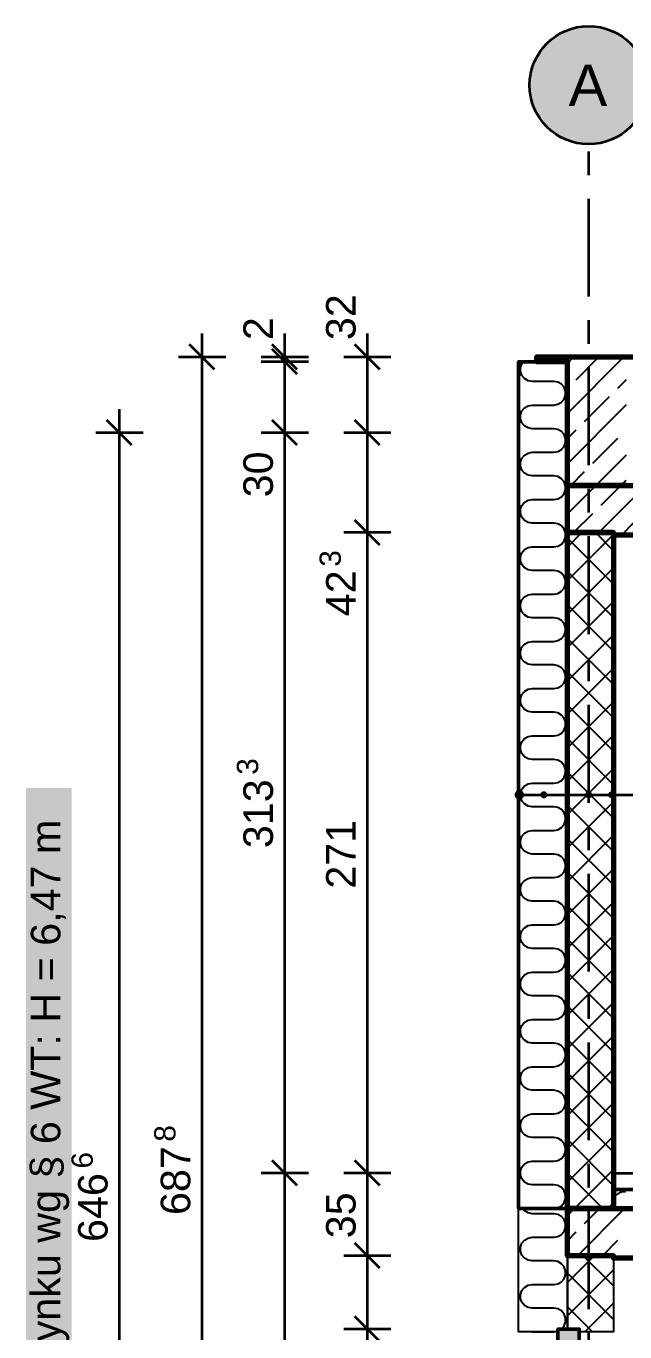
# Model space of a CAD drawing. Header units: metres. Extents: x -2.4 to 15.9, y -2.3 to 7.9.
# Drawn here: x -2.38 to 0.15, y 2.39 to 7.91 of the extents above; entities that cross this region are included whole.
import ezdxf

# ---------------------------------------------------------------- set-up
doc = ezdxf.new("R2010")
doc.units = ezdxf.units.M
doc.linetypes.add('PUNKTOWA', pattern=[10.5, 8.4, -1.05, 0, -1.05])
for name, color, linetype, lineweight in [('A-KRESKOWANIE', 8, 'Continuous', 18), ('A-MASKA', 7, 'Continuous', 18), ('A-OPISY', 2, 'Continuous', 25), ('A-OSIE', 1, 'PUNKTOWA', 25), ('A-SCIANY-IZOL', 4, 'Continuous', 35), ('A-SCIANY-KONSTR', 7, 'Continuous', 50), ('A-SCIANY-WYK', 8, 'Continuous', 18), ('A-STROPY', 7, 'Continuous', 50), ('A-WARSTWY', 8, 'Continuous', 25), ('A-WYMIARY', 1, 'Continuous', 25), ('A-WYPELNIENIA', 9, 'Continuous', 18)]:
    doc.layers.add(name, color=color, linetype=linetype, lineweight=lineweight)
doc.styles.add('PL_ARIAL', font='arial.ttf')

msp = doc.modelspace()

# ---------------------------------------------------------------- hatches: boundary and pattern name
at = {"layer": 'A-MASKA', "true_color": 0xffffff}
msp.add_hatch(color=7, dxfattribs=at).paths.add_polyline_path([(-2.1895, 1.231), (-2.1895, 4.6892), (-2.382, 4.6892), (-2.382, 1.231)])
at = {"layer": 'A-OPISY', "true_color": 0x000000}
for points in [[(-0.2735, 4.6605), (-0.2742, 4.6657), (-0.2762, 4.6705), (-0.2794, 4.6746), (-0.2835, 4.6778), (-0.2883, 4.6798), (-0.2935, 4.6805), (-0.2987, 4.6798), (-0.3035, 4.6778), (-0.3076, 4.6746), (-0.3108, 4.6705), (-0.3128, 4.6657), (-0.3135, 4.6605), (-0.3128, 4.6553), (-0.3108, 4.6505), (-0.3076, 4.6464), (-0.3035, 4.6432), (-0.2987, 4.6412), (-0.2935, 4.6405), (-0.2883, 4.6412), (-0.2835, 4.6432), (-0.2794, 4.6464), (-0.2762, 4.6505), (-0.2742, 4.6553)], [(-0.2785, 4.6605), (-0.279, 4.6644), (-0.2805, 4.668), (-0.2829, 4.6711), (-0.286, 4.6735), (-0.2896, 4.675), (-0.2935, 4.6755), (-0.2974, 4.675), (-0.301, 4.6735), (-0.3041, 4.6711), (-0.3065, 4.668), (-0.308, 4.6644), (-0.3085, 4.6605), (-0.308, 4.6566), (-0.3065, 4.653), (-0.3041, 4.6499), (-0.301, 4.6475), (-0.2974, 4.646), (-0.2935, 4.6455), (-0.2896, 4.646), (-0.286, 4.6475), (-0.2829, 4.6499), (-0.2805, 4.653), (-0.279, 4.6566)], [(-0.175, 4.6605), (-0.1755, 4.6644), (-0.177, 4.668), (-0.1794, 4.6711), (-0.1825, 4.6735), (-0.1861, 4.675), (-0.19, 4.6755), (-0.1939, 4.675), (-0.1975, 4.6735), (-0.2006, 4.6711), (-0.203, 4.668), (-0.2045, 4.6644), (-0.205, 4.6605), (-0.2045, 4.6566), (-0.203, 4.653), (-0.2006, 4.6499), (-0.1975, 4.6475), (-0.1939, 4.646), (-0.19, 4.6455), (-0.1861, 4.646), (-0.1825, 4.6475), (-0.1794, 4.6499), (-0.177, 4.653), (-0.1755, 4.6566)], [(0.015, 4.6605), (0.0145, 4.6644), (0.013, 4.668), (0.0106, 4.6711), (0.0075, 4.6735), (0.0039, 4.675), (0, 4.6755), (-0.0039, 4.675), (-0.0075, 4.6735), (-0.0106, 4.6711), (-0.013, 4.668), (-0.0145, 4.6644), (-0.015, 4.6605), (-0.0145, 4.6566), (-0.013, 4.653), (-0.0106, 4.6499), (-0.0075, 4.6475), (-0.0039, 4.646), (0, 4.6455), (0.0039, 4.646), (0.0075, 4.6475), (0.0106, 4.6499), (0.013, 4.653), (0.0145, 4.6566)], [(0.1125, 4.6605), (0.112, 4.6644), (0.1105, 4.668), (0.1081, 4.6711), (0.105, 4.6735), (0.1014, 4.675), (0.0975, 4.6755), (0.0936, 4.675), (0.09, 4.6735), (0.0869, 4.6711), (0.0845, 4.668), (0.083, 4.6644), (0.0825, 4.6605), (0.083, 4.6566), (0.0845, 4.653), (0.0869, 4.6499), (0.09, 4.6475), (0.0936, 4.646), (0.0975, 4.6455), (0.1014, 4.646), (0.105, 4.6475), (0.1081, 4.6499), (0.1105, 4.653), (0.112, 4.6566)]]:
    msp.add_hatch(color=7, dxfattribs=at).paths.add_polyline_path(points)
at = {"layer": 'A-OSIE', "true_color": 0xffffff}
msp.add_hatch(color=7, dxfattribs=at).paths.add_polyline_path([(0.25, 7.6635), (0.2479, 7.6961), (0.2415, 7.7282), (0.231, 7.7592), (0.2165, 7.7885), (0.1983, 7.8157), (0.1768, 7.8403), (0.1522, 7.8618), (0.125, 7.88), (0.0957, 7.8945), (0.0647, 7.905), (0.0326, 7.9114), (0, 7.9135), (-0.0326, 7.9114), (-0.0647, 7.905), (-0.0957, 7.8945), (-0.125, 7.88), (-0.1522, 7.8618), (-0.1768, 7.8403), (-0.1983, 7.8157), (-0.2165, 7.7885), (-0.231, 7.7592), (-0.2415, 7.7282), (-0.2479, 7.6961), (-0.25, 7.6635), (-0.2479, 7.6309), (-0.2415, 7.5988), (-0.231, 7.5678), (-0.2165, 7.5385), (-0.1983, 7.5113), (-0.1768, 7.4867), (-0.1522, 7.4652), (-0.125, 7.447), (-0.0957, 7.4325), (-0.0647, 7.422), (-0.0326, 7.4156), (0, 7.4135), (0.0326, 7.4156), (0.0647, 7.422), (0.0957, 7.4325), (0.125, 7.447), (0.1522, 7.4652), (0.1768, 7.4867), (0.1983, 7.5113), (0.2165, 7.5385), (0.231, 7.5678), (0.2415, 7.5988), (0.2479, 7.6309)])
at = {"layer": 'A-WYPELNIENIA', "true_color": 0x000000}
msp.add_hatch(color=7, dxfattribs=at).paths.add_polyline_path([(-0.13, 2.4), (-0.13, 2.4), (-0.13, 2.4), (-0.04, 2.4), (-0.04, 2.4), (-0.04, 2.4), (-0.04, 2.325), (-0.04, 2.325), (-0.04, 2.325), (-0.073, 2.325), (-0.073, 2.325), (-0.073, 2.325), (-0.073, 2.325), (-0.073, 2.325), (-0.073, 2.325), (-0.073, 2.325), (-0.073, 2.325), (-0.073, 2.325), (-0.073, 2.325), (-0.073, 2.325), (-0.073, 2.325), (-0.073, 2.325), (-0.073, 2.325), (-0.073, 2.325), (-0.073, 2.325), (-0.073, 2.325), (-0.073, 0.975), (-0.073, 0.975), (-0.073, 0.975), (-0.097, 0.975), (-0.097, 0.975), (-0.097, 0.975), (-0.097, 2.325), (-0.097, 2.325), (-0.097, 2.325), (-0.097, 2.325), (-0.097, 2.325), (-0.097, 2.325), (-0.097, 2.325), (-0.097, 2.325), (-0.097, 2.325), (-0.097, 2.325), (-0.097, 2.325), (-0.097, 2.325), (-0.097, 2.325), (-0.097, 2.325), (-0.097, 2.325), (-0.097, 2.325), (-0.097, 2.325), (-0.13, 2.325), (-0.13, 2.325), (-0.13, 2.325)])

# ---------------------------------------------------------------- linework, layer by layer
at = {"layer": 'A-KRESKOWANIE', "lineweight": 25, "ltscale": 0.05}
for points in [[(-0.1475, 2.91), (-0.1304, 2.913), (-0.1154, 2.9217), (-0.1042, 2.935), (-0.0983, 2.9513), (-0.0983, 2.9687), (-0.1042, 2.985), (-0.1154, 2.9983), (-0.1304, 3.007), (-0.1475, 3.01), (-0.1475, 3.01), (-0.2395, 3.01), (-0.2395, 3.01), (-0.2566, 3.013), (-0.2716, 3.0217), (-0.2828, 3.035), (-0.2887, 3.0513), (-0.2887, 3.0687), (-0.2828, 3.085), (-0.2716, 3.0983), (-0.2566, 3.107), (-0.2395, 3.11), (-0.1475, 3.11), (-0.1304, 3.113), (-0.1154, 3.1217), (-0.1042, 3.135), (-0.0983, 3.1513), (-0.0983, 3.1687), (-0.1042, 3.185), (-0.1154, 3.1983), (-0.1304, 3.207), (-0.1475, 3.21), (-0.1475, 3.21), (-0.2395, 3.21), (-0.2395, 3.21), (-0.2566, 3.213), (-0.2716, 3.2217), (-0.2828, 3.235), (-0.2887, 3.2513), (-0.2887, 3.2687), (-0.2828, 3.285), (-0.2716, 3.2983), (-0.2566, 3.307), (-0.2395, 3.31), (-0.1475, 3.31), (-0.1304, 3.313), (-0.1154, 3.3217), (-0.1042, 3.335), (-0.0983, 3.3513), (-0.0983, 3.3687), (-0.1042, 3.385), (-0.1154, 3.3983), (-0.1304, 3.407), (-0.1475, 3.41), (-0.1475, 3.41), (-0.2395, 3.41), (-0.2395, 3.41), (-0.2566, 3.413), (-0.2716, 3.4217), (-0.2828, 3.435), (-0.2887, 3.4513), (-0.2887, 3.4687), (-0.2828, 3.485), (-0.2716, 3.4983), (-0.2566, 3.507), (-0.2395, 3.51), (-0.1475, 3.51), (-0.1304, 3.513), (-0.1154, 3.5217), (-0.1042, 3.535), (-0.0983, 3.5513), (-0.0983, 3.5687), (-0.1042, 3.585), (-0.1154, 3.5983), (-0.1304, 3.607), (-0.1475, 3.61), (-0.1475, 3.61), (-0.2395, 3.61), (-0.2395, 3.61), (-0.2566, 3.613), (-0.2716, 3.6217), (-0.2828, 3.635), (-0.2887, 3.6513), (-0.2887, 3.6687), (-0.2828, 3.685), (-0.2716, 3.6983), (-0.2566, 3.707), (-0.2395, 3.71), (-0.1475, 3.71), (-0.1304, 3.713), (-0.1154, 3.7217), (-0.1042, 3.735), (-0.0983, 3.7513), (-0.0983, 3.7687), (-0.1042, 3.785), (-0.1154, 3.7983), (-0.1304, 3.807), (-0.1475, 3.81), (-0.1475, 3.81), (-0.2395, 3.81), (-0.2395, 3.81), (-0.2566, 3.813), (-0.2716, 3.8217), (-0.2828, 3.835), (-0.2887, 3.8513), (-0.2887, 3.8687), (-0.2828, 3.885), (-0.2716, 3.8983), (-0.2566, 3.907), (-0.2395, 3.91), (-0.2395, 3.91), (-0.1475, 3.91), (-0.1304, 3.913), (-0.1154, 3.9217), (-0.1042, 3.935), (-0.0983, 3.9513), (-0.0983, 3.9687), (-0.1042, 3.985), (-0.1154, 3.9983), (-0.1304, 4.007), (-0.1475, 4.01), (-0.1475, 4.01), (-0.2395, 4.01), (-0.2395, 4.01), (-0.2566, 4.013), (-0.2716, 4.0217), (-0.2828, 4.035), (-0.2887, 4.0513), (-0.2887, 4.0687), (-0.2828, 4.085), (-0.2716, 4.0983), (-0.2566, 4.107), (-0.2395, 4.11), (-0.2395, 4.11), (-0.1475, 4.11), (-0.1304, 4.113), (-0.1154, 4.1217), (-0.1042, 4.135), (-0.0983, 4.1513), (-0.0983, 4.1687), (-0.1042, 4.185), (-0.1154, 4.1983), (-0.1304, 4.207), (-0.1475, 4.21), (-0.1475, 4.21), (-0.2395, 4.21), (-0.2395, 4.21), (-0.2566, 4.213), (-0.2716, 4.2217), (-0.2828, 4.235), (-0.2887, 4.2513), (-0.2887, 4.2687), (-0.2828, 4.285), (-0.2716, 4.2983), (-0.2566, 4.307), (-0.2395, 4.31), (-0.1475, 4.31), (-0.1304, 4.313), (-0.1154, 4.3217), (-0.1042, 4.335), (-0.0983, 4.3513), (-0.0983, 4.3687), (-0.1042, 4.385), (-0.1154, 4.3983), (-0.1304, 4.407), (-0.1475, 4.41), (-0.1475, 4.41), (-0.2395, 4.41), (-0.2395, 4.41), (-0.2566, 4.413), (-0.2716, 4.4217), (-0.2828, 4.435), (-0.2887, 4.4513), (-0.2887, 4.4687), (-0.2828, 4.485), (-0.2716, 4.4983), (-0.2566, 4.507), (-0.2395, 4.51), (-0.1475, 4.51), (-0.1304, 4.513), (-0.1154, 4.5217), (-0.1042, 4.535), (-0.0983, 4.5513), (-0.0983, 4.5687), (-0.1042, 4.585), (-0.1154, 4.5983), (-0.1304, 4.607), (-0.1475, 4.61), (-0.1475, 4.61), (-0.2395, 4.61), (-0.2395, 4.61), (-0.2566, 4.613), (-0.2716, 4.6217), (-0.2828, 4.635), (-0.2887, 4.6513), (-0.2887, 4.6687), (-0.2828, 4.685), (-0.2716, 4.6983), (-0.2566, 4.707), (-0.2395, 4.71), (-0.1475, 4.71), (-0.1304, 4.713), (-0.1154, 4.7217), (-0.1042, 4.735), (-0.0983, 4.7513), (-0.0983, 4.7687), (-0.1042, 4.785), (-0.1154, 4.7983), (-0.1304, 4.807), (-0.1475, 4.81), (-0.1475, 4.81), (-0.2395, 4.81), (-0.2395, 4.81), (-0.2566, 4.813), (-0.2716, 4.8217), (-0.2828, 4.835), (-0.2887, 4.8513), (-0.2887, 4.8687), (-0.2828, 4.885), (-0.2716, 4.8983), (-0.2566, 4.907), (-0.2395, 4.91), (-0.2395, 4.91), (-0.1475, 4.91), (-0.1304, 4.913), (-0.1154, 4.9217), (-0.1042, 4.935), (-0.0983, 4.9513), (-0.0983, 4.9687), (-0.1042, 4.985), (-0.1154, 4.9983), (-0.1304, 5.007), (-0.1475, 5.01), (-0.1475, 5.01), (-0.2395, 5.01), (-0.2395, 5.01), (-0.2566, 5.013), (-0.2716, 5.0217), (-0.2828, 5.035), (-0.2887, 5.0513), (-0.2887, 5.0687), (-0.2828, 5.085), (-0.2716, 5.0983), (-0.2566, 5.107), (-0.2395, 5.11), (-0.1475, 5.11), (-0.1304, 5.113), (-0.1154, 5.1217), (-0.1042, 5.135), (-0.0983, 5.1513), (-0.0983, 5.1687), (-0.1042, 5.185), (-0.1154, 5.1983), (-0.1304, 5.207), (-0.1475, 5.21), (-0.1475, 5.21), (-0.2395, 5.21), (-0.2395, 5.21), (-0.2566, 5.213), (-0.2716, 5.2217), (-0.2828, 5.235), (-0.2887, 5.2513), (-0.2887, 5.2687), (-0.2828, 5.285), (-0.2716, 5.2983), (-0.2566, 5.307), (-0.2395, 5.31), (-0.1475, 5.31), (-0.1304, 5.313), (-0.1154, 5.3217), (-0.1042, 5.335), (-0.0983, 5.3513), (-0.0983, 5.3687), (-0.1042, 5.385), (-0.1154, 5.3983), (-0.1304, 5.407), (-0.1475, 5.41), (-0.1475, 5.41), (-0.2395, 5.41), (-0.2395, 5.41), (-0.2566, 5.413), (-0.2716, 5.4217), (-0.2828, 5.435), (-0.2887, 5.4513), (-0.2887, 5.4687), (-0.2828, 5.485), (-0.2716, 5.4983), (-0.2566, 5.507), (-0.2395, 5.51), (-0.1475, 5.51), (-0.1304, 5.513), (-0.1154, 5.5217), (-0.1042, 5.535), (-0.0983, 5.5513), (-0.0983, 5.5687), (-0.1042, 5.585), (-0.1154, 5.5983), (-0.1304, 5.607), (-0.1475, 5.61), (-0.1475, 5.61), (-0.2395, 5.61), (-0.2395, 5.61), (-0.2566, 5.613), (-0.2716, 5.6217), (-0.2828, 5.635), (-0.2887, 5.6513), (-0.2887, 5.6687), (-0.2828, 5.685), (-0.2716, 5.6983), (-0.2566, 5.707), (-0.2395, 5.71), (-0.1475, 5.71), (-0.1304, 5.713), (-0.1154, 5.7217), (-0.1042, 5.735), (-0.0983, 5.7513), (-0.0983, 5.7687), (-0.1042, 5.785), (-0.1154, 5.7983), (-0.1304, 5.807), (-0.1475, 5.81), (-0.1475, 5.81), (-0.2395, 5.81), (-0.2395, 5.81), (-0.2566, 5.813), (-0.2716, 5.8217), (-0.2828, 5.835), (-0.2887, 5.8513), (-0.2887, 5.8687), (-0.2828, 5.885), (-0.2716, 5.8983), (-0.2566, 5.907), (-0.2395, 5.91), (-0.1475, 5.91), (-0.1304, 5.913), (-0.1154, 5.9217), (-0.1042, 5.935), (-0.0983, 5.9513), (-0.0983, 5.9687), (-0.1042, 5.985), (-0.1154, 5.9983), (-0.1304, 6.007), (-0.1475, 6.01), (-0.1475, 6.01), (-0.2395, 6.01), (-0.2395, 6.01), (-0.2566, 6.013), (-0.2716, 6.0217), (-0.2828, 6.035), (-0.2887, 6.0513), (-0.2887, 6.0687), (-0.2828, 6.085), (-0.2716, 6.0983), (-0.2566, 6.107), (-0.2395, 6.11), (-0.1475, 6.11), (-0.1304, 6.113), (-0.1154, 6.1217), (-0.1042, 6.135), (-0.0983, 6.1513), (-0.0983, 6.1687), (-0.1042, 6.185), (-0.1154, 6.1983), (-0.1304, 6.207), (-0.1475, 6.21), (-0.1475, 6.21), (-0.2395, 6.21), (-0.2395, 6.21), (-0.2566, 6.213), (-0.2716, 6.2217), (-0.2828, 6.235), (-0.2887, 6.2513), (-0.2887, 6.2687), (-0.2828, 6.285), (-0.2716, 6.2983), (-0.2566, 6.307), (-0.2395, 6.31), (-0.1475, 6.31), (-0.1304, 6.313), (-0.1154, 6.3217), (-0.1042, 6.335), (-0.0983, 6.3513), (-0.0983, 6.3687), (-0.1042, 6.385), (-0.1154, 6.3983), (-0.1304, 6.407), (-0.1475, 6.41), (-0.1475, 6.41), (-0.2395, 6.41), (-0.2395, 6.41), (-0.2566, 6.413), (-0.2716, 6.4217), (-0.2828, 6.435), (-0.2887, 6.4513), (-0.2887, 6.4687), (-0.2828, 6.485), (-0.2757, 6.4935)], [(-0.1887, 6.4935), (-0.1687, 6.5135)], [(-0.09, 6.274), (0.1495, 6.5135)], [(-0.09, 6.4861), (-0.0626, 6.5135)], [(-0.053, 6.417), (0.0435, 6.5135)], [(0.1237, 6.3816), (0.16, 6.4179)], [(-0.09, 6.38), (-0.0884, 6.3816)], [(-0.09, 6.0618), (0.16, 6.3118)], [(-0.0177, 6.2402), (0.0884, 6.3463)], [(-0.09, 6.1679), (-0.053, 6.2049)], [(0.0177, 6.0634), (0.1237, 6.1695)], [(0.0303, 5.97), (0.16, 6.0997)], [(-0.0758, 5.97), (-0.0177, 6.0281)], [(-0.09, 5.8497), (0.0303, 5.97)], [(-0.09, 5.9558), (-0.0758, 5.97)], [(0.0424, 5.77), (0.2424, 5.97)], [(0.053, 5.8867), (0.1364, 5.97)], [(0.1364, 5.97), (0.1591, 5.9927)], [(-0.0636, 5.77), (0.0177, 5.8513)], [(0.1385, 5.76), (0.1945, 5.816)], [(-0.09, 5.7083), (-0.0283, 5.77)], [(-0.09, 5.5669), (0.105, 5.7619)], [(0.105, 5.5519), (-0.09, 5.7469)], [(0.105, 5.6933), (0.0283, 5.77)], [(-0.09, 5.4254), (0.105, 5.6204)], [(0.105, 5.4104), (-0.09, 5.6054)], [(-0.09, 5.284), (0.105, 5.479)], [(0.105, 5.269), (-0.09, 5.464)], [(-0.09, 5.1426), (0.105, 5.3376)], [(0.105, 5.1276), (-0.09, 5.3226)], [(-0.09, 5.0012), (0.105, 5.1962)], [(0.105, 4.9862), (-0.09, 5.1812)], [(-0.09, 4.8597), (0.105, 5.0547)], [(0.105, 4.8447), (-0.09, 5.0397)], [(-0.09, 4.7183), (0.105, 4.9133)], [(0.105, 4.7033), (-0.09, 4.8983)], [(-0.09, 4.5769), (0.105, 4.7719)], [(0.105, 4.5619), (-0.09, 4.7569)], [(-0.09, 4.4355), (0.105, 4.6305)], [(0.105, 4.4205), (-0.09, 4.6155)], [(-0.09, 4.2941), (0.105, 4.4891)], [(0.105, 4.2791), (-0.09, 4.4741)], [(-0.09, 4.1526), (0.105, 4.3476)], [(0.105, 4.1376), (-0.09, 4.3326)], [(-0.09, 4.0112), (0.105, 4.2062)], [(0.105, 3.9962), (-0.09, 4.1912)], [(-0.09, 3.8698), (0.105, 4.0648)], [(0.105, 3.8548), (-0.09, 4.0498)], [(-0.09, 3.7284), (0.105, 3.9234)], [(0.105, 3.7134), (-0.09, 3.9084)], [(-0.09, 3.587), (0.105, 3.782)], [(0.105, 3.572), (-0.09, 3.767)], [(-0.09, 3.4455), (0.105, 3.6405)], [(0.105, 3.4305), (-0.09, 3.6255)], [(-0.09, 3.3041), (0.105, 3.4991)], [(0.105, 3.2891), (-0.09, 3.4841)], [(-0.09, 3.1627), (0.105, 3.3577)], [(0.105, 3.1477), (-0.09, 3.3427)], [(-0.09, 3.0213), (0.105, 3.2163)], [(0.105, 3.0063), (-0.09, 3.2013)], [(0.0598, 2.91), (-0.09, 3.0598)], [(-0.0598, 2.91), (0.105, 3.0748)], [(0.0816, 2.91), (0.105, 2.9334)], [(0.105, 2.9551), (0.1151, 2.9648), (0.1251, 2.9731), (0.1352, 2.979), (0.1452, 2.9821), (0.1553, 2.9821)], [(-0.1475, 2.788), (-0.1304, 2.791), (-0.1154, 2.7997), (-0.1042, 2.813), (-0.0983, 2.8293), (-0.0983, 2.8467), (-0.1042, 2.863), (-0.1154, 2.8763), (-0.1304, 2.885), (-0.1475, 2.888), (-0.2395, 2.888), (-0.2566, 2.891), (-0.2716, 2.8997), (-0.2803, 2.91)], [(-0.2395, 2.91), (-0.1475, 2.91)], [(-0.0816, 2.91), (-0.09, 2.9184)], [(-0.09, 2.8798), (-0.0598, 2.91)], [(-0.0477, 2.71), (0.1523, 2.91)], [(-0.0177, 2.8461), (0.0462, 2.91)], [(-0.1475, 2.588), (-0.1304, 2.591), (-0.1154, 2.5997), (-0.1042, 2.613), (-0.0983, 2.6293), (-0.0983, 2.6467), (-0.1042, 2.663), (-0.1154, 2.6763), (-0.1304, 2.685), (-0.1475, 2.688), (-0.2395, 2.688), (-0.2566, 2.691), (-0.2716, 2.6997), (-0.2828, 2.713), (-0.2887, 2.7293), (-0.2887, 2.7467), (-0.2828, 2.763), (-0.2716, 2.7763), (-0.2566, 2.785), (-0.2395, 2.788), (-0.1475, 2.788)], [(-0.1475, 2.788), (-0.1475, 2.788)], [(-0.09, 2.7738), (-0.053, 2.8107)], [(0.0583, 2.71), (0.1237, 2.7754)], [(-0.09, 2.597), (0.023, 2.71)], [(0.105, 2.582), (-0.023, 2.71)], [(-0.09, 2.4556), (0.105, 2.6506)], [(0.105, 2.4406), (-0.09, 2.6356)], [(-0.1151, 2.4), (-0.1042, 2.413), (-0.0983, 2.4293), (-0.0983, 2.4467), (-0.1042, 2.463), (-0.1154, 2.4763), (-0.1304, 2.485), (-0.1475, 2.488), (-0.2395, 2.488), (-0.2566, 2.491), (-0.2716, 2.4997), (-0.2828, 2.513), (-0.2887, 2.5293), (-0.2887, 2.5467), (-0.2828, 2.563), (-0.2716, 2.5763), (-0.2566, 2.585), (-0.2395, 2.588), (-0.1475, 2.588)], [(-0.1475, 2.588), (-0.1475, 2.588)], [(0.0162, 2.388), (-0.09, 2.4942)], [(-0.0162, 2.388), (0.105, 2.5092)], [(-0.2395, 2.388), (-0.1475, 2.388)], [(-0.1475, 2.388), (-0.1304, 2.391), (-0.13, 2.3912)], [(-0.1475, 2.388), (-0.1475, 2.388)]]:
    msp.add_lwpolyline(points, dxfattribs=at)
at = {"layer": 'A-OPISY', "lineweight": 35, "ltscale": 0.05}
msp.add_lwpolyline([(-0.2935, 4.6605), (0.605, 4.6605)], dxfattribs=at)
at = {"layer": 'A-OSIE', "linetype": 'PUNKTOWA', "lineweight": 35, "ltscale": 0.049296, "flags": 128}
msp.add_lwpolyline([(0, -1.8), (0, 7.4135)], dxfattribs=at)
at = {"layer": 'A-OSIE', "linetype": 'Continuous', "lineweight": 35, "ltscale": 0.05}
msp.add_circle((0, 7.6635), 0.25, dxfattribs=at)
at = {"layer": 'A-SCIANY-IZOL', "lineweight": 50, "ltscale": 0.05}
for points in [[(-0.297, 6.4935), (-0.297, 6.4935), (-0.297, 6.4935), (-0.09, 6.4935), (-0.09, 6.4935), (-0.09, 6.4935), (-0.09, 2.91), (-0.09, 2.91), (-0.09, 2.91), (-0.09, 2.91), (-0.297, 2.91), (-0.297, 2.91), (-0.297, 2.91), (-0.297, 2.91)], [(0.105, 2.91), (0.105, 2.91), (0.105, 2.99), (0.105, 2.99), (0.105, 2.99), (4.095, 2.99), (4.095, 2.99), (4.095, 2.99), (4.095, 2.91), (4.095, 2.91), (4.095, 2.91), (0.105, 2.91)]]:
    msp.add_lwpolyline(points, close=True, dxfattribs=at)
at = {"layer": 'A-SCIANY-KONSTR', "lineweight": 70, "ltscale": 0.05}
msp.add_lwpolyline([(0.16, 5.97), (-0.09, 5.97), (-0.09, 5.97), (-0.09, 5.97), (-0.09, 6.4935), (-0.09, 6.4935), (-0.09, 6.4935), (-0.09, 6.4935), (-0.09, 6.4935), (-0.09, 6.4935), (-0.09, 6.4935), (-0.09, 6.4935), (-0.09, 6.4935), (-0.09, 6.4935), (-0.09, 6.4935), (-0.09, 6.4935), (-0.09, 6.4935), (-0.09, 6.4935), (-0.09, 6.4935), (-0.09, 6.4935), (-0.09, 6.4935), (-0.22, 6.4935), (-0.22, 6.4935), (-0.22, 6.4935), (-0.22, 6.4935), (-0.22, 6.5135), (-0.22, 6.5135), (-0.22, 6.5135), (0.19, 6.5135)], dxfattribs=at)
msp.add_lwpolyline([(-0.09, 5.77), (-0.09, 5.77), (0.105, 5.77), (0.105, 5.77), (0.105, 5.77), (0.105, 2.91), (0.105, 2.91), (0.105, 2.91), (0.105, 2.91), (-0.09, 2.91), (-0.09, 2.91), (-0.09, 2.91), (-0.09, 2.91), (-0.09, 5.77)], close=True, dxfattribs=at)
at = {"layer": 'A-SCIANY-KONSTR', "lineweight": 50, "ltscale": 0.05}
msp.add_lwpolyline([(-0.13, 2.325), (-0.13, 2.4), (-0.13, 2.4), (-0.13, 2.4), (-0.13, 2.4), (-0.04, 2.4), (-0.04, 2.4), (-0.04, 2.4), (-0.04, 2.4), (-0.04, 2.325)], dxfattribs=at)
at = {"layer": 'A-SCIANY-WYK', "lineweight": 25, "ltscale": 0.05}
for points in [[(-0.297, 2.4), (-0.297, 2.4), (-0.297, 2.4), (-0.297, 2.91), (-0.297, 2.91), (-0.297, 2.91), (-0.297, 2.91), (-0.297, 2.91), (-0.09, 2.91), (-0.09, 2.91), (-0.09, 2.91), (-0.09, 2.91), (-0.09, 2.91), (-0.09, 2.4), (-0.09, 2.4), (-0.09, 2.4), (-0.09, 2.4), (-0.09, 2.4), (-0.13, 2.4), (-0.13, 2.4), (-0.13, 2.4), (-0.13, 2.4), (-0.13, 2.4), (-0.13, 2.4), (-0.13, 2.4), (-0.13, 2.4), (-0.13, 2.4), (-0.13, 2.4), (-0.13, 2.4), (-0.13, 2.4), (-0.13, 2.4), (-0.13, 2.4), (-0.13, 2.4), (-0.13, 2.4), (-0.13, 2.4), (-0.13, 2.388), (-0.13, 2.388), (-0.13, 2.388), (-0.13, 2.388), (-0.297, 2.388), (-0.297, 2.388), (-0.297, 2.388), (-0.297, 2.388), (-0.297, 2.4)], [(-0.09, 2.71), (-0.09, 2.71), (-0.09, 2.71), (-0.09, 2.71), (-0.09, 2.71), (0.105, 2.71), (0.105, 2.71), (0.105, 2.71), (0.105, 2.71), (0.105, 2.71), (0.105, 2.388), (0.105, 2.388), (0.105, 2.388), (0.105, 2.388), (-0.04, 2.388), (-0.04, 2.388), (-0.04, 2.388), (-0.04, 2.388), (-0.04, 2.4), (-0.04, 2.4), (-0.04, 2.4), (-0.04, 2.4), (-0.04, 2.4), (-0.04, 2.4), (-0.04, 2.4), (-0.04, 2.4), (-0.04, 2.4), (-0.04, 2.4), (-0.04, 2.4), (-0.04, 2.4), (-0.04, 2.4), (-0.04, 2.4), (-0.04, 2.4), (-0.04, 2.4), (-0.04, 2.4), (-0.09, 2.4), (-0.09, 2.4), (-0.09, 2.4), (-0.09, 2.4), (-0.09, 2.4)]]:
    msp.add_lwpolyline(points, close=True, dxfattribs=at)
at = {"layer": 'A-STROPY', "lineweight": 70, "ltscale": 0.05}
for points in [[(4.095, 5.76), (0.105, 5.76), (0.105, 5.76), (0.105, 5.76), (0.105, 5.76), (0.105, 5.76), (0.105, 5.77), (0.105, 5.77), (0.105, 5.77), (0.105, 5.77), (0.105, 5.77), (0.105, 5.77), (0.105, 5.77), (0.105, 5.77), (0.105, 5.77), (0.105, 5.77), (0.105, 5.77), (0.105, 5.77), (0.105, 5.77), (0.105, 5.77), (0.105, 5.77), (0.105, 5.77), (0.105, 5.77), (-0.09, 5.77), (-0.09, 5.77), (-0.09, 5.77), (-0.09, 5.77), (-0.09, 5.77), (-0.09, 5.97), (-0.09, 5.97), (-0.09, 5.97), (-0.09, 5.97), (-0.09, 5.97), (10.09, 5.97)], [(4.095, 2.7), (0.105, 2.7), (0.105, 2.7), (0.105, 2.7), (0.105, 2.71), (0.105, 2.71), (0.105, 2.71), (0.105, 2.71), (0.105, 2.71), (0.105, 2.71), (0.105, 2.71), (0.105, 2.71), (0.105, 2.71), (0.105, 2.71), (0.105, 2.71), (0.105, 2.71), (0.105, 2.71), (0.105, 2.71), (0.105, 2.71), (0.105, 2.71), (0.105, 2.71), (-0.09, 2.71), (-0.09, 2.71), (-0.09, 2.71), (-0.09, 2.91), (-0.09, 2.91), (-0.09, 2.91), (14, 2.91)]]:
    msp.add_lwpolyline(points, dxfattribs=at)
at = {"layer": 'A-WARSTWY', "lineweight": 35, "ltscale": 0.05}
msp.add_lwpolyline([(0.105, 3.06), (0.105, 3.06), (0.105, 3.06), (0.105, 3.06), (4.095, 3.06), (4.095, 3.06), (4.095, 3.06), (4.095, 2.99), (4.095, 2.99), (4.095, 2.99), (4.095, 2.99), (0.105, 2.99), (0.105, 2.99), (0.105, 2.99), (0.105, 2.99), (0.105, 3.06)], close=True, dxfattribs=at)
at = {"layer": 'A-WYMIARY', "lineweight": 35, "ltscale": 0.05}
for points in [[(-1.637, -0.465), (-1.637, 6.613)], [(-1.287, -0.465), (-1.287, 6.613)], [(-0.937, -0.465), (-0.937, 6.613)], [(-1.584, 6.46), (-1.69, 6.566)], [(-1.234, 6.46), (-1.34, 6.566)], [(-1.234, 6.44), (-1.34, 6.546)], [(-0.884, 6.46), (-0.99, 6.566)], [(-1.537, 6.513), (-1.737, 6.513)], [(-1.187, 6.513), (-1.387, 6.513)], [(-1.187, 6.493), (-1.387, 6.493)], [(-0.837, 6.513), (-1.037, 6.513)], [(-1.934, 6.14), (-2.04, 6.246)], [(-1.987, -0.373), (-1.987, 6.293)], [(-1.234, 6.14), (-1.34, 6.246)], [(-0.884, 6.14), (-0.99, 6.246)], [(-1.887, 6.193), (-2.087, 6.193)], [(-1.187, 6.193), (-1.387, 6.193)], [(-0.837, 6.193), (-1.037, 6.193)], [(-0.884, 5.717), (-0.99, 5.823)], [(-0.837, 5.77), (-1.037, 5.77)], [(-1.234, 3.007), (-1.34, 3.113)], [(-0.884, 3.007), (-0.99, 3.113)], [(-1.187, 3.06), (-1.387, 3.06)], [(-0.837, 3.06), (-1.037, 3.06)], [(-0.884, 2.657), (-0.99, 2.763)], [(-0.837, 2.71), (-1.037, 2.71)], [(-0.884, 2.347), (-0.99, 2.453)], [(-0.837, 2.4), (-1.037, 2.4)]]:
    msp.add_lwpolyline(points, dxfattribs=at)

# ---------------------------------------------------------------- texts
at = {"layer": 'A-OSIE', "style": 'PL_ARIAL'}
msp.add_text('A', height=0.175, dxfattribs=at).set_placement((-0.0848, 7.576))
at = {"layer": 'A-WYMIARY', "style": 'PL_ARIAL'}
for s, height, p in [('32', 0.125, (-0.987, 6.5845)), ('2', 0.125, (-1.337, 6.5845)), ('30', 0.125, (-1.337, 5.9194)), ('3', 0.09, (-1.0495, 5.6258)), ('42', 0.125, (-0.987, 5.4162)), ('3', 0.09, (-1.3995, 4.7454)), ('313', 0.125, (-1.337, 4.4348)), ('wysokość budynku wg § 6 WT: H = 6,47 m', 0.125, (-2.237, 1.251)), ('271', 0.125, (-0.987, 4.2634)), ('8', 0.09, (-1.7495, 3.1929)), ('687', 0.125, (-1.687, 2.8823)), ('6', 0.09, (-2.0995, 3.0789)), ('646', 0.125, (-2.037, 2.7683)), ('35', 0.125, (-0.987, 2.784))]:
    msp.add_text(s, height=height, rotation=90, dxfattribs=at).set_placement(p)

doc.saveas('drawing.dxf')
